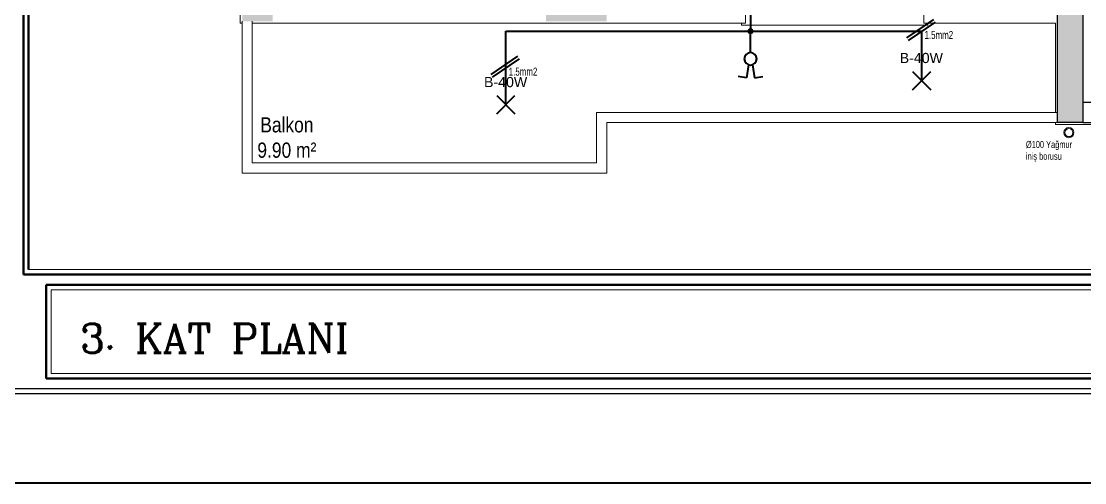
# Model space of a CAD drawing. Header units: metres. Extents: x 134072 to 172200, y 35728 to 38066.
# Drawn here: x 148132 to 149183, y 35728 to 36184 of the extents above; entities that cross this region are included whole.
import ezdxf

# ---------------------------------------------------------------- set-up
doc = ezdxf.new("R2010")
doc.units = ezdxf.units.M
for name, color, linetype, lineweight in [('Cizgi 20', 175, 'Continuous', 20), ('ELEKTRİK', 102, 'Continuous', 40), ('m_kuvvetliakım', 1, 'Continuous', 40), ('SEMBOL', 140, 'Continuous', 20), ('sıva', 145, 'Continuous', 5), ('Tarama 13', 221, 'Continuous', 13), ('Yagmur olugu', 201, 'Continuous', 15)]:
    doc.layers.add(name, color=color, linetype=linetype, lineweight=lineweight)
for name, color, linetype in [('den', 156, 'Continuous'), ('duvaR', 52, 'Continuous'), ('Kolon', 175, 'Continuous'), ('YAZI', 1, 'Continuous'), ('yazı', 7, 'Continuous')]:
    doc.layers.add(name, color=color, linetype=linetype)
doc.styles.add('omr', font='ARIALN.TTF', dxfattribs={"height": 20})
doc.styles.add('ROMANT', font='arial.ttf', dxfattribs={"width": 0.75})
doc.styles.add('ROMANTUR', font='arial.ttf', dxfattribs={"width": 0.7})
doc.styles.add('TAks_1', font='romanc__.ttf', dxfattribs={"height": 5})

# ---------------------------------------------------------------- blocks, each defined once
blk = doc.blocks.new('m-komutatör')
at = {"layer": 'm_kuvvetliakım', "color": 6}
for p, q in [((-24.8, 4), (-23.5, 12.1)), ((-12, 2), (-24.8, 4)), ((-12, -1.9), (-24.9, -4.1)), ((-24.9, -4.1), (-23.6, -12.2))]:
    blk.add_line(p, q, dxfattribs=at)
blk.add_circle((-6.2, 0), 6.17, dxfattribs=at)
blk = doc.blocks.new('m-J1')
at = {"layer": 'm_kuvvetliakım'}
for p, q in [((-9, -9), (9, 9)), ((-9, 9), (9, -9))]:
    blk.add_line(p, q, dxfattribs=at)

msp = doc.modelspace()

# ---------------------------------------------------------------- hatches: boundary and pattern name
at = {"layer": 'SEMBOL'}
msp.add_hatch(color=1, dxfattribs=at).paths.add_polyline_path([(148852.5, 36176.8, 1), (148852.5, 36171.7, 1)])
at = {"layer": 'Tarama 13'}
h = msp.add_hatch(dxfattribs=at)
h.set_pattern_fill('ANSI33,_O', color=256, scale=2)
h.set_pattern_definition([(45, (123036.863, 22063.553), (-8.980256, 8.980256), []), (45, (123045.843, 22063.553), (-8.980256, 8.980256), [6.35, -3.175])])
h.paths.add_polyline_path([(148380.5, 37659.1), (148350.5, 37659.1), (148350.5, 37599.1), (148380.5, 37599.1)])
h.paths.add_polyline_path([(148835.5, 37659.1), (148805.5, 37659.1), (148805.5, 37599.1), (148835.5, 37599.1)])
h.paths.add_polyline_path([(149180.5, 37784.1), (149155.5, 37784.1), (149155.5, 37609.1), (149180.5, 37609.1)])
h.paths.add_polyline_path([(149795.5, 37784.1), (149770.5, 37784.1), (149770.5, 37609.1), (149795.5, 37609.1)])
h.paths.add_polyline_path([(149795.5, 37329.1), (149765.5, 37329.1), (149765.5, 37269.1), (149795.5, 37269.1)])
h.paths.add_polyline_path([(149795.5, 37084.1), (149770.5, 37084.1), (149770.5, 37009.1), (149795.5, 37009.1)])
h.paths.add_polyline_path([(149180.5, 37084.1), (149155.5, 37084.1), (149155.5, 37009.1), (149180.5, 37009.1)])
h.paths.add_polyline_path([(149180.5, 37294.1), (148950.5, 37294.1), (148950.5, 37269.1), (149180.5, 37269.1)])
h.paths.add_polyline_path([(148835.5, 37084.1), (148660.5, 37084.1), (148660.5, 37059.1), (148835.5, 37059.1)])
h.paths.add_polyline_path([(148380.5, 37119.1), (148350.5, 37119.1), (148350.5, 37059.1), (148380.5, 37059.1)])
h.paths.add_polyline_path([(149180.5, 36859.1), (149155.5, 36859.1), (149155.5, 36784.1), (149180.5, 36784.1)])
h.paths.add_polyline_path([(149180.5, 36599.1), (149150.5, 36599.1), (149150.5, 36539.1), (149180.5, 36539.1)])
h.paths.add_polyline_path([(149180.5, 36259.1), (149155.5, 36259.1), (149155.5, 36084.1), (149180.5, 36084.1)])
h.paths.add_polyline_path([(148710.5, 36214.1), (148650.5, 36214.1), (148650.5, 36184.1), (148710.5, 36184.1)])
h.paths.add_polyline_path([(148380.5, 36244.1), (148350.5, 36244.1), (148350.5, 36184.1), (148380.5, 36184.1)])
h.paths.add_polyline_path([(148380.5, 36634.1), (148350.5, 36634.1), (148350.5, 36574.1), (148380.5, 36574.1)])
h.paths.add_polyline_path([(148710.5, 36599.1), (148650.5, 36599.1), (148650.5, 36569.1), (148710.5, 36569.1)])
h.paths.add_polyline_path([(149795.5, 36599.1), (149765.5, 36599.1), (149765.5, 36539.1), (149795.5, 36539.1)])
h.paths.add_polyline_path([(149795.5, 36259.1), (149770.5, 36259.1), (149770.5, 36084.1), (149795.5, 36084.1)])
h.paths.add_polyline_path([(150175.5, 36114.1), (150115.5, 36114.1), (150115.5, 36084.1), (150175.5, 36084.1)])
h.paths.add_polyline_path([(150145.5, 36599.1), (150115.5, 36599.1), (150115.5, 36539.1), (150145.5, 36539.1)])
h.paths.add_polyline_path([(150275.5, 36809.1), (150100.5, 36809.1), (150100.5, 36784.1), (150275.5, 36784.1)])
h.paths.add_polyline_path([(149795.5, 36859.1), (149770.5, 36859.1), (149770.5, 36784.1), (149795.5, 36784.1)])
h.paths.add_polyline_path([(150665.5, 36114.1), (150605.5, 36114.1), (150605.5, 36084.1), (150665.5, 36084.1)])
h.paths.add_polyline_path([(150765.5, 36599.1), (150640.5, 36599.1), (150640.5, 36574.1), (150765.5, 36574.1)])
h.paths.add_polyline_path([(150765.5, 36964.1), (150735.5, 36964.1), (150735.5, 36904.1), (150765.5, 36904.1)])
h.paths.add_polyline_path([(150765.5, 37294.1), (150640.5, 37294.1), (150640.5, 37269.1), (150765.5, 37269.1)])
h.paths.add_polyline_path([(150145.5, 37329.1), (150115.5, 37329.1), (150115.5, 37269.1), (150145.5, 37269.1)])
h.paths.add_polyline_path([(150275.5, 37084.1), (150100.5, 37084.1), (150100.5, 37059.1), (150275.5, 37059.1)])
h.paths.add_polyline_path([(150665.5, 37784.1), (150605.5, 37784.1), (150605.5, 37754.1), (150665.5, 37754.1)])
h.paths.add_polyline_path([(150175.5, 37784.1), (150115.5, 37784.1), (150115.5, 37754.1), (150175.5, 37754.1)])

# ---------------------------------------------------------------- linework, layer by layer
at = {"lineweight": 50}
for p, q in [((148134.4, 37981.4, 127785.9), (148134.4, 35933.9, 127785.9)), ((148139.4, 37976.4, 127785.9), (148139.4, 35938.9, 127785.9)), ((148134.4, 35933.9, 127785.9), (150916.3, 35933.9, 127785.9)), ((148156.9, 35831.3, 127785.9), (148156.9, 35923.9, 127785.9)), ((148156.9, 35923.9, 127785.9), (150893.8, 35923.9, 127785.9)), ((148156.9, 35831.3, 127785.9), (150893.8, 35831.3, 127785.9))]:
    msp.add_line(p, q, dxfattribs=at)
at = {"lineweight": 20}
for p, q in [((148139.4, 35938.9, 127785.9), (150911.3, 35938.9, 127785.9)), ((148161.9, 35836.3, 127785.9), (148161.9, 35918.9, 127785.9)), ((148161.9, 35918.9, 127785.9), (150888.8, 35918.9, 127785.9)), ((148161.9, 35836.3, 127785.9), (150888.8, 35836.3, 127785.9))]:
    msp.add_line(p, q, dxfattribs=at)
at = {"lineweight": -2, "ltscale": 10}
for p, q in [((143741.9, 35816.3, 127785.9), (153823, 35816.3, 127785.9)), ((143746.9, 35821.3, 127785.9), (153818, 35821.3, 127785.9))]:
    msp.add_line(p, q, dxfattribs=at)
at = {"layer": 'Cizgi 20'}
for points in [[(149155.5, 36084.1), (148710.5, 36084.1), (148710.5, 36034.1), (148350.5, 36034.1), (148350.5, 36184.1)], [(149155.5, 36094.1), (148700.5, 36094.1), (148700.5, 36044.1), (148360.5, 36044.1), (148360.5, 36184.1)]]:
    msp.add_lwpolyline(points, dxfattribs=at)
at = {"layer": 'den', "lineweight": 5}
msp.add_lwpolyline([(149027.5, 36182.1), (149027.5, 36180.1), (148843.5, 36180.1), (148843.5, 36182.1)], dxfattribs=at)
at = {"layer": 'duvaR'}
for p, q in [((149180.5, 36104.1), (149270.5, 36104.1)), ((149180.5, 36084.1), (149270.5, 36084.1))]:
    msp.add_line(p, q, dxfattribs=at)
at = {"layer": 'ELEKTRİK'}
msp.add_line((134072.3, 35728.3, 127785.9), (172199.8, 35728.3, 127785.9), dxfattribs=at)
at = {"layer": 'Kolon'}
for p, q in [((149155.5, 36084.1), (149155.5, 36259.1)), ((149180.5, 36259.1), (149180.5, 36084.1)), ((149180.5, 36084.1), (149155.5, 36084.1))]:
    msp.add_line(p, q, dxfattribs=at)
at = {"layer": 'm_kuvvetliakım', "color": 5}
for p, q in [((149033, 36185.7), (149006.4, 36167.7)), ((149034.7, 36183.2), (149008.1, 36165.2)), ((148610.8, 36101.8), (148610.8, 36174.2)), ((148610.8, 36174.2), (149021.4, 36174.2)), ((149021.4, 36174.2), (149021.4, 36125.5)), ((148622.4, 36149.5), (148595.9, 36131.5)), ((148624.1, 36147), (148597.5, 36129))]:
    msp.add_line(p, q, dxfattribs=at)
at = {"layer": 'm_kuvvetliakım', "color": 6}
msp.add_line((148852.5, 36153.1), (148852.5, 36174.2), dxfattribs=at)
at = {"layer": 'm_kuvvetliakım', "color": 5}
msp.add_lwpolyline([(148727.5, 36437.1), (148717.5, 36437.1), (148717.5, 36216.1), (148717.5, 36211.1), (148852.5, 36211.1), (148852.5, 36174.2)], dxfattribs=at)
at = {"layer": 'SEMBOL', "color": 1}
msp.add_circle((148852.5, 36174.2), 2.55, dxfattribs=at)
at = {"layer": 'sıva'}
for points in [[(148350.5, 36182.1), (148348.5, 36182.1), (148348.5, 36244.1), (148348.5, 36316.1), (148357.5, 36316.1)], [(148847.5, 36191.1), (148847.5, 36182.1), (148710.5, 36182.1), (148650.5, 36182.1), (148380.5, 36182.1), (148360.5, 36182.1)], [(149153.5, 36094.1), (149153.5, 36182.1), (149023.5, 36182.1), (149023.5, 36191.1)], [(149272.5, 36091.1), (149272.5, 36082.1), (149182.5, 36082.1), (149153.5, 36082.1), (149153.5, 36084.1)]]:
    msp.add_lwpolyline(points, dxfattribs=at)
at = {"layer": 'Yagmur olugu'}
for radius in [5, 4]:
    msp.add_circle((149166.9, 36074.1), radius, dxfattribs=at)

# ---------------------------------------------------------------- block references
at = {"layer": 'm_kuvvetliakım', "xscale": -1, "rotation": 270}
msp.add_blockref('m-komutatör', (148852.5, 36153.1), dxfattribs=at)
at = {"layer": 'm_kuvvetliakım'}
for p in [(149021.4, 36125.5), (148610.8, 36101.8)]:
    msp.add_blockref('m-J1', p, dxfattribs=at)

# ---------------------------------------------------------------- texts
at = {"layer": 'm_kuvvetliakım', "color": 5, "style": 'ROMANTUR', "width": 0.7}
for p in [(149024.3, 36166.5), (148613.7, 36130.3)]:
    msp.add_text('1.5mm2', height=8, dxfattribs=at).set_placement(p)
at = {"layer": 'm_kuvvetliakım', "color": 4, "style": 'ROMANTUR'}
for p in [(148999.8, 36142.8), (148589.3, 36119)]:
    msp.add_text('B-40W', height=10, dxfattribs=at).set_placement(p)
at = {"layer": 'Yagmur olugu', "insert": (149124.4, 36065.9), "char_height": 7, "width": 70.245, "attachment_point": 1, "style": 'ROMANT'}
msp.add_mtext('%%C100 Yağmur \\Piniş borusu', dxfattribs=at)
at = {"layer": 'YAZI', "linetype": 'Continuous', "style": 'TAks_1'}
msp.add_text('3. KAT PLANI', height=28.8, dxfattribs=at).set_placement((148190.3, 35856.6, 127785.9))
at = {"layer": 'yazı', "lineweight": 20, "insert": (148394.6, 36089.3), "char_height": 15, "width": 139.191, "attachment_point": 2, "style": 'omr'}
msp.add_mtext('Balkon\\P9.90 m²', dxfattribs=at)

doc.saveas('drawing.dxf')
